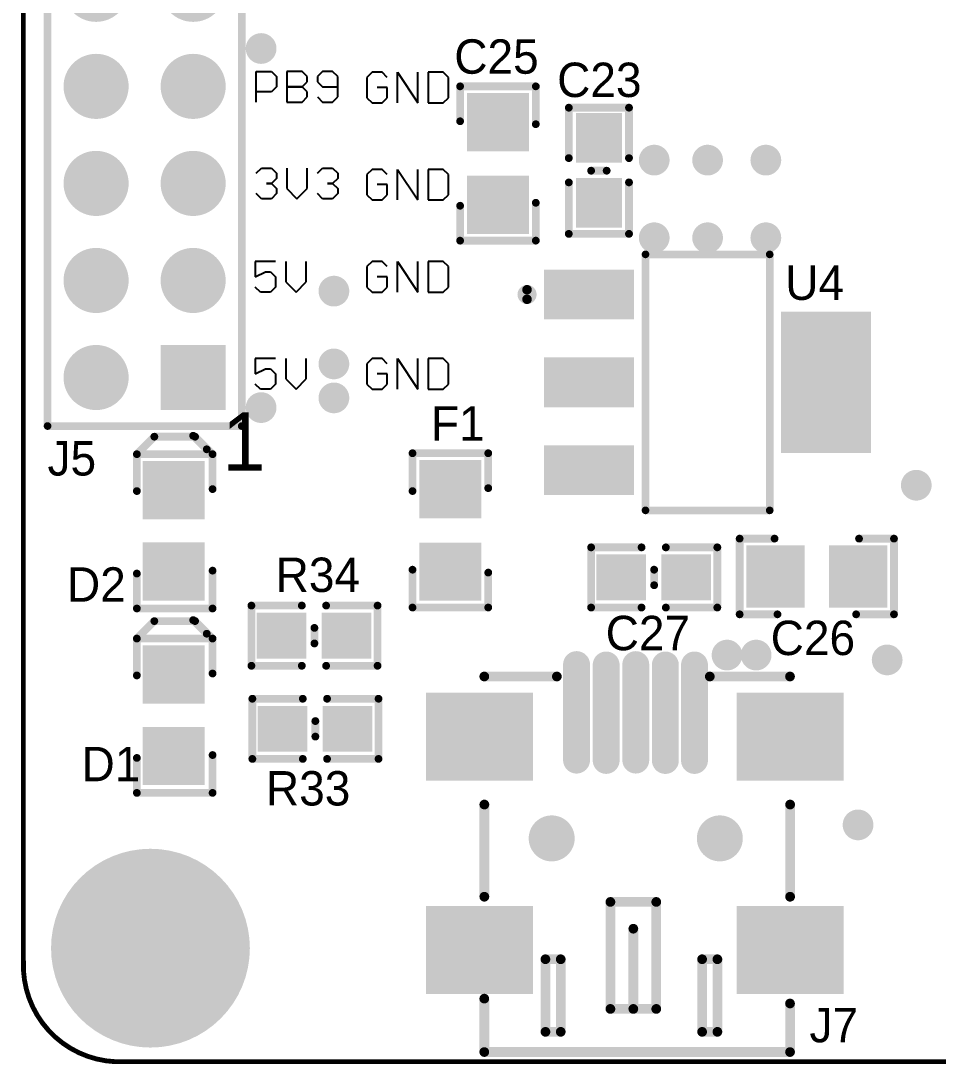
# Model space of a CAD drawing. Header units: millimetres. Extents: x 162.9 to 219.5, y 95.8 to 158.3.
# Drawn here: x 162.88 to 186.88, y 95.85 to 123.15 of the extents above; entities that cross this region are included whole.
import ezdxf

# ---------------------------------------------------------------- set-up
doc = ezdxf.new("R2010")
doc.units = ezdxf.units.MM
for name, color, linetype in [('KeepOutLayer', 6, 'Continuous'), ('MultiLayer', 9, 'Continuous'), ('TopOverlay', 2, 'Continuous'), ('TopSolder', 216, 'Continuous')]:
    doc.layers.add(name, color=color, linetype=linetype)

# ---------------------------------------------------------------- blocks, each defined once
blk = doc.blocks.new('0603J_13')
at = {"layer": 'TopOverlay', "const_width": 0.203}
for points in [[(0.558, 0.762), (-0.762, 0.762)], [(-0.762, -0.813), (-0.762, 0.762)], [(2.54, 0.762), (1.193, 0.762)], [(2.54, -0.813), (2.54, 0.762)], [(0.887, -0.229), (0.887, 0.178)], [(0.558, -0.813), (-0.762, -0.813)], [(2.54, -0.813), (1.193, -0.813)]]:
    blk.add_lwpolyline(points, dxfattribs=at)
at = {"layer": 'TopOverlay', "const_width": 0.102}
for points in [[(-0.813, 0.762, 1), (-0.711, 0.762, 1)], [(-0.813, 0.762, 1), (-0.711, 0.762, 1)], [(0.507, 0.762, 1), (0.609, 0.762, 1)], [(1.142, 0.762, 1), (1.244, 0.762, 1)], [(2.489, 0.762, 1), (2.591, 0.762, 1)], [(2.489, 0.762, 1), (2.591, 0.762, 1)], [(0.836, 0.178, 1), (0.938, 0.178, 1)], [(0.836, -0.229, 1), (0.938, -0.229, 1)], [(-0.813, -0.813, 1), (-0.711, -0.813, 1)], [(-0.813, -0.813, 1), (-0.711, -0.813, 1)], [(0.507, -0.813, 1), (0.609, -0.813, 1)], [(1.142, -0.813, 1), (1.244, -0.813, 1)], [(2.489, -0.813, 1), (2.591, -0.813, 1)], [(2.489, -0.813, 1), (2.591, -0.813, 1)]]:
    blk.add_lwpolyline(points, format="xyb", close=True, dxfattribs=at)
at = {"layer": 'TopSolder'}
for points in [[(-0.626, 0.576), (-0.626, -0.627), (0.677, 0.576), (0.677, -0.627)], [(1.074, 0.576), (1.074, -0.627), (2.377, 0.576), (2.377, -0.627)]]:
    blk.add_solid(points, dxfattribs=at)
blk = doc.blocks.new('RC0805_15')
at = {"layer": 'TopOverlay', "const_width": 0.2032}
for points in [[(-0.9398, 0.9906), (-0.9398, -0.9906)], [(-0.9398, 0.9906), (-0.0254, 0.9906)], [(2.1844, 0.9906), (3.0988, 0.9906)], [(3.0988, 0.9906), (3.0988, -0.9906)], [(-0.9398, -0.9906), (0.0508, -0.9906)], [(2.1082, -0.9906), (3.0988, -0.9906)]]:
    blk.add_lwpolyline(points, dxfattribs=at)
at = {"layer": 'TopOverlay', "const_width": 0.1016}
for points in [[(-0.9906, 0.9906, 1), (-0.889, 0.9906, 1)], [(-0.9906, 0.9906, 1), (-0.889, 0.9906, 1)], [(-0.0762, 0.9906, 1), (0.0254, 0.9906, 1)], [(2.1336, 0.9906, 1), (2.2352, 0.9906, 1)], [(3.048, 0.9906, 1), (3.1496, 0.9906, 1)], [(3.048, 0.9906, 1), (3.1496, 0.9906, 1)], [(-0.9906, -0.9906, 1), (-0.889, -0.9906, 1)], [(-0.9906, -0.9906, 1), (-0.889, -0.9906, 1)], [(0, -0.9906, 1), (0.1016, -0.9906, 1)], [(2.0574, -0.9906, 1), (2.159, -0.9906, 1)], [(3.048, -0.9906, 1), (3.1496, -0.9906, 1)], [(3.048, -0.9906, 1), (3.1496, -0.9906, 1)]]:
    blk.add_lwpolyline(points, format="xyb", close=True, dxfattribs=at)
at = {"layer": 'TopSolder'}
for points in [[(0.762, 0.8128), (-0.762, 0.8128), (0.762, -0.8128), (-0.762, -0.8128)], [(2.921, 0.8128), (1.397, 0.8128), (2.921, -0.8128), (1.397, -0.8128)]]:
    blk.add_solid(points, dxfattribs=at)
blk = doc.blocks.new('RC0805_16')
at = {"layer": 'TopOverlay', "const_width": 0.2032}
for points in [[(-0.9398, -0.9906), (-0.9398, 0.9906)], [(-0.9398, 0.9906), (-0.0254, 0.9906)], [(2.1844, 0.9906), (3.0988, 0.9906)], [(3.0988, -0.9906), (3.0988, 0.9906)], [(-0.9398, -0.9906), (0.0508, -0.9906)], [(2.1082, -0.9906), (3.0988, -0.9906)]]:
    blk.add_lwpolyline(points, dxfattribs=at)
at = {"layer": 'TopOverlay', "const_width": 0.1016}
for points in [[(-0.9906, 0.9906, 1), (-0.889, 0.9906, 1)], [(-0.9906, 0.9906, 1), (-0.889, 0.9906, 1)], [(-0.0762, 0.9906, 1), (0.0254, 0.9906, 1)], [(2.1336, 0.9906, 1), (2.2352, 0.9906, 1)], [(3.048, 0.9906, 1), (3.1496, 0.9906, 1)], [(3.048, 0.9906, 1), (3.1496, 0.9906, 1)], [(-0.9906, -0.9906, 1), (-0.889, -0.9906, 1)], [(-0.9906, -0.9906, 1), (-0.889, -0.9906, 1)], [(0, -0.9906, 1), (0.1016, -0.9906, 1)], [(2.0574, -0.9906, 1), (2.159, -0.9906, 1)], [(3.048, -0.9906, 1), (3.1496, -0.9906, 1)], [(3.048, -0.9906, 1), (3.1496, -0.9906, 1)]]:
    blk.add_lwpolyline(points, format="xyb", close=True, dxfattribs=at)
at = {"layer": 'TopSolder'}
for points in [[(0.762, 0.8128), (-0.762, 0.8128), (0.762, -0.8128), (-0.762, -0.8128)], [(2.921, 0.8128), (1.397, 0.8128), (2.921, -0.8128), (1.397, -0.8128)]]:
    blk.add_solid(points, dxfattribs=at)
blk = doc.blocks.new('0603J_17')
at = {"layer": 'TopOverlay', "const_width": 0.203}
for points in [[(-0.762, 0.762), (0.558, 0.762)], [(-0.762, -0.813), (-0.762, 0.762)], [(1.193, 0.762), (2.54, 0.762)], [(2.54, -0.813), (2.54, 0.762)], [(0.887, -0.229), (0.887, 0.178)], [(-0.762, -0.813), (0.558, -0.813)], [(1.193, -0.813), (2.54, -0.813)]]:
    blk.add_lwpolyline(points, dxfattribs=at)
at = {"layer": 'TopOverlay', "const_width": 0.102}
for points in [[(-0.813, 0.762, 1), (-0.711, 0.762, 1)], [(-0.813, 0.762, 1), (-0.711, 0.762, 1)], [(0.507, 0.762, 1), (0.609, 0.762, 1)], [(1.142, 0.762, 1), (1.244, 0.762, 1)], [(2.489, 0.762, 1), (2.591, 0.762, 1)], [(2.489, 0.762, 1), (2.591, 0.762, 1)], [(0.836, 0.178, 1), (0.938, 0.178, 1)], [(0.836, -0.229, 1), (0.938, -0.229, 1)], [(-0.813, -0.813, 1), (-0.711, -0.813, 1)], [(-0.813, -0.813, 1), (-0.711, -0.813, 1)], [(0.507, -0.813, 1), (0.609, -0.813, 1)], [(1.142, -0.813, 1), (1.244, -0.813, 1)], [(2.489, -0.813, 1), (2.591, -0.813, 1)], [(2.489, -0.813, 1), (2.591, -0.813, 1)]]:
    blk.add_lwpolyline(points, format="xyb", close=True, dxfattribs=at)
at = {"layer": 'TopSolder'}
for points in [[(-0.626, 0.576), (-0.626, -0.627), (0.677, 0.576), (0.677, -0.627)], [(1.074, 0.576), (1.074, -0.627), (2.377, 0.576), (2.377, -0.627)]]:
    blk.add_solid(points, dxfattribs=at)
blk = doc.blocks.new('LED0805_23')
at = {"layer": 'TopOverlay', "const_width": 0.2032}
for points in [[(-3.0988, 1.0922), (-2.1844, 1.0922)], [(-3.0988, 1.0922), (-3.0988, -0.889)], [(-0.0254, 1.0922), (0.9398, 1.0922)], [(0.9398, 1.0922), (0.9398, -0.889)], [(0.9398, 1.0922), (1.397, 0.635)], [(1.397, 0.635), (1.397, -0.4318)], [(1.397, -0.4318), (0.9398, -0.889)], [(1.4224, -0.381), (1.0668, -0.7366)], [(-3.0988, -0.889), (-2.1082, -0.889)], [(0.0254, -0.889), (0.9398, -0.889)]]:
    blk.add_lwpolyline(points, dxfattribs=at)
at = {"layer": 'TopOverlay', "const_width": 0.1016}
for points in [[(-3.1496, 1.0922, 1), (-3.048, 1.0922, 1)], [(-3.1496, 1.0922, 1), (-3.048, 1.0922, 1)], [(-2.2352, 1.0922, 1), (-2.1336, 1.0922, 1)], [(-0.0762, 1.0922, 1), (0.0254, 1.0922, 1)], [(0.889, 1.0922, 1), (0.9906, 1.0922, 1)], [(0.889, 1.0922, 1), (0.9906, 1.0922, 1)], [(0.889, 1.0922, 1), (0.9906, 1.0922, 1)], [(1.3462, 0.635, 1), (1.4478, 0.635, 1)], [(1.3462, 0.635, 1), (1.4478, 0.635, 1)], [(1.3462, -0.4318, 1), (1.4478, -0.4318, 1)], [(1.3462, -0.4318, 1), (1.4478, -0.4318, 1)], [(1.3716, -0.381, 1), (1.4732, -0.381, 1)], [(-3.1496, -0.889, 1), (-3.048, -0.889, 1)], [(-3.1496, -0.889, 1), (-3.048, -0.889, 1)], [(-2.159, -0.889, 1), (-2.0574, -0.889, 1)], [(-0.0254, -0.889, 1), (0.0762, -0.889, 1)], [(0.889, -0.889, 1), (0.9906, -0.889, 1)], [(0.889, -0.889, 1), (0.9906, -0.889, 1)], [(0.889, -0.889, 1), (0.9906, -0.889, 1)], [(1.016, -0.7366, 1), (1.1176, -0.7366, 1)]]:
    blk.add_lwpolyline(points, format="xyb", close=True, dxfattribs=at)
at = {"layer": 'TopSolder'}
for points in [[(-1.3716, 0.9398), (-2.8956, 0.9398), (-1.3716, -0.6858), (-2.8956, -0.6858)], [(0.762, 0.9398), (-0.762, 0.9398), (0.762, -0.6858), (-0.762, -0.6858)]]:
    blk.add_solid(points, dxfattribs=at)
blk = doc.blocks.new('LED0805_24')
at = {"layer": 'TopOverlay', "const_width": 0.2032}
for points in [[(-3.0988, 1.0922), (-2.1844, 1.0922)], [(-3.0988, 1.0922), (-3.0988, -0.889)], [(-0.0254, 1.0922), (0.9398, 1.0922)], [(0.9398, 1.0922), (0.9398, -0.889)], [(0.9398, 1.0922), (1.397, 0.635)], [(1.397, 0.635), (1.397, -0.4318)], [(1.397, -0.4318), (0.9398, -0.889)], [(1.4224, -0.381), (1.0668, -0.7366)], [(-3.0988, -0.889), (-2.1082, -0.889)], [(0.0254, -0.889), (0.9398, -0.889)]]:
    blk.add_lwpolyline(points, dxfattribs=at)
at = {"layer": 'TopOverlay', "const_width": 0.1016}
for points in [[(-3.1496, 1.0922, 1), (-3.048, 1.0922, 1)], [(-3.1496, 1.0922, 1), (-3.048, 1.0922, 1)], [(-2.2352, 1.0922, 1), (-2.1336, 1.0922, 1)], [(-0.0762, 1.0922, 1), (0.0254, 1.0922, 1)], [(0.889, 1.0922, 1), (0.9906, 1.0922, 1)], [(0.889, 1.0922, 1), (0.9906, 1.0922, 1)], [(0.889, 1.0922, 1), (0.9906, 1.0922, 1)], [(1.3462, 0.635, 1), (1.4478, 0.635, 1)], [(1.3462, 0.635, 1), (1.4478, 0.635, 1)], [(1.3462, -0.4318, 1), (1.4478, -0.4318, 1)], [(1.3462, -0.4318, 1), (1.4478, -0.4318, 1)], [(1.3716, -0.381, 1), (1.4732, -0.381, 1)], [(-3.1496, -0.889, 1), (-3.048, -0.889, 1)], [(-3.1496, -0.889, 1), (-3.048, -0.889, 1)], [(-2.159, -0.889, 1), (-2.0574, -0.889, 1)], [(-0.0254, -0.889, 1), (0.0762, -0.889, 1)], [(0.889, -0.889, 1), (0.9906, -0.889, 1)], [(0.889, -0.889, 1), (0.9906, -0.889, 1)], [(0.889, -0.889, 1), (0.9906, -0.889, 1)], [(1.016, -0.7366, 1), (1.1176, -0.7366, 1)]]:
    blk.add_lwpolyline(points, format="xyb", close=True, dxfattribs=at)
at = {"layer": 'TopSolder'}
for points in [[(-1.3716, 0.9398), (-2.8956, 0.9398), (-1.3716, -0.6858), (-2.8956, -0.6858)], [(0.762, 0.9398), (-0.762, 0.9398), (0.762, -0.6858), (-0.762, -0.6858)]]:
    blk.add_solid(points, dxfattribs=at)
blk = doc.blocks.new('RC0805_25')
at = {"layer": 'TopOverlay', "const_width": 0.2032}
for points in [[(-0.9398, -0.9906), (-0.9398, 0.9906)], [(-0.0254, 0.9906), (-0.9398, 0.9906)], [(3.0988, 0.9906), (2.1844, 0.9906)], [(3.0988, -0.9906), (3.0988, 0.9906)], [(0.0508, -0.9906), (-0.9398, -0.9906)], [(3.0988, -0.9906), (2.1082, -0.9906)]]:
    blk.add_lwpolyline(points, dxfattribs=at)
at = {"layer": 'TopOverlay', "const_width": 0.1016}
for points in [[(-0.9906, 0.9906, 1), (-0.889, 0.9906, 1)], [(-0.9906, 0.9906, 1), (-0.889, 0.9906, 1)], [(-0.0762, 0.9906, 1), (0.0254, 0.9906, 1)], [(2.1336, 0.9906, 1), (2.2352, 0.9906, 1)], [(3.048, 0.9906, 1), (3.1496, 0.9906, 1)], [(3.048, 0.9906, 1), (3.1496, 0.9906, 1)], [(-0.9906, -0.9906, 1), (-0.889, -0.9906, 1)], [(-0.9906, -0.9906, 1), (-0.889, -0.9906, 1)], [(0, -0.9906, 1), (0.1016, -0.9906, 1)], [(2.0574, -0.9906, 1), (2.159, -0.9906, 1)], [(3.048, -0.9906, 1), (3.1496, -0.9906, 1)], [(3.048, -0.9906, 1), (3.1496, -0.9906, 1)]]:
    blk.add_lwpolyline(points, format="xyb", close=True, dxfattribs=at)
at = {"layer": 'TopSolder'}
for points in [[(0.762, 0.8128), (-0.762, 0.8128), (0.762, -0.8128), (-0.762, -0.8128)], [(2.921, 0.8128), (1.397, 0.8128), (2.921, -0.8128), (1.397, -0.8128)]]:
    blk.add_solid(points, dxfattribs=at)
blk = doc.blocks.new('IDE15X2_2_54_27')
at = {"layer": 'MultiLayer', "const_width": 0.75}
for points in [[(-0.375, 2.54, 1), (0.375, 2.54, 1)], [(2.165, 2.54, 1), (2.915, 2.54, 1)], [(4.705, 2.54, 1), (5.455, 2.54, 1)], [(7.245, 2.54, 1), (7.995, 2.54, 1)], [(2.165, 0, 1), (2.915, 0, 1)], [(4.705, 0, 1), (5.455, 0, 1)], [(7.245, 0, 1), (7.995, 0, 1)]]:
    blk.add_lwpolyline(points, format="xyb", close=True, dxfattribs=at)
at = {"layer": 'MultiLayer'}
blk.add_solid([(-0.75, -0.75), (0.75, -0.75), (-0.75, 0.75), (0.75, 0.75)], dxfattribs=at)
at = {"layer": 'TopOverlay', "const_width": 0.2}
for points in [[(-1.27, 3.81), (-1.27, -1.27)], [(-1.27, 3.81), (36.83, 3.81)], [(-1.27, -1.27), (36.83, -1.27)]]:
    blk.add_lwpolyline(points, dxfattribs=at)
at = {"layer": 'TopOverlay', "const_width": 0.1}
for points in [[(-1.32, 3.81, 1), (-1.22, 3.81, 1)], [(-1.32, 3.81, 1), (-1.22, 3.81, 1)], [(-1.32, -1.27, 1), (-1.22, -1.27, 1)], [(-1.32, -1.27, 1), (-1.22, -1.27, 1)]]:
    blk.add_lwpolyline(points, format="xyb", close=True, dxfattribs=at)
at = {"layer": 'TopSolder', "const_width": 0.852}
for points in [[(-0.426, 2.54, 1), (0.426, 2.54, 1)], [(2.114, 2.54, 1), (2.966, 2.54, 1)], [(4.654, 2.54, 1), (5.506, 2.54, 1)], [(7.194, 2.54, 1), (8.046, 2.54, 1)], [(9.734, 2.54, 1), (10.586, 2.54, 1)], [(2.114, 0, 1), (2.966, 0, 1)], [(4.654, 0, 1), (5.506, 0, 1)], [(7.194, 0, 1), (8.046, 0, 1)], [(9.734, 0, 1), (10.586, 0, 1)]]:
    blk.add_lwpolyline(points, format="xyb", close=True, dxfattribs=at)
at = {"layer": 'TopSolder'}
blk.add_solid([(-0.852, -0.852), (0.852, -0.852), (-0.852, 0.852), (0.852, 0.852)], dxfattribs=at)
blk = doc.blocks.new('_____USB_29')
at = {"layer": 'MultiLayer', "const_width": 0.5}
for points in [[(-3.999, 3.299, 1), (-3.499, 3.299, 1)], [(0.401, 3.299, 1), (0.901, 3.299, 1)]]:
    blk.add_lwpolyline(points, format="xyb", close=True, dxfattribs=at)
at = {"layer": 'TopOverlay', "const_width": 0.254}
for points in [[(2.414, 8.89), (-5.586, 8.89)], [(-5.586, 8.89), (-5.586, 7.62)], [(2.414, 8.89), (2.414, 7.493)], [(-3.286, 8.362), (-3.686, 8.362)], [(-3.686, 8.362), (-3.686, 6.462)], [(-3.286, 6.462), (-3.286, 8.362)], [(0.814, 8.362), (0.414, 8.362)], [(0.414, 8.362), (0.414, 6.462)], [(0.814, 8.362), (0.814, 6.462)], [(-2.086, 7.762), (-2.086, 4.962)], [(-0.886, 7.762), (-2.086, 7.762)], [(-1.486, 7.762), (-1.486, 5.662)], [(-0.886, 7.762), (-0.886, 4.962)], [(-3.286, 6.462), (-3.686, 6.462)], [(0.814, 6.462), (0.414, 6.462)], [(-5.588, 4.826), (-5.588, 2.413)], [(-0.886, 4.962), (-2.086, 4.962)], [(2.413, 4.826), (2.413, 2.413)], [(-3.486, -0.938), (-5.586, -0.938)], [(2.414, -0.938), (0.514, -0.938)]]:
    blk.add_lwpolyline(points, dxfattribs=at)
at = {"layer": 'TopOverlay', "const_width": 0.127}
for points in [[(-5.649, 8.89, 1), (-5.522, 8.89, 1)], [(-5.649, 8.89, 1), (-5.522, 8.89, 1)], [(2.351, 8.89, 1), (2.478, 8.89, 1)], [(2.351, 8.89, 1), (2.478, 8.89, 1)], [(-3.749, 8.362, 1), (-3.622, 8.362, 1)], [(-3.749, 8.362, 1), (-3.622, 8.362, 1)], [(-3.349, 8.362, 1), (-3.222, 8.362, 1)], [(-3.349, 8.362, 1), (-3.222, 8.362, 1)], [(0.351, 8.362, 1), (0.478, 8.362, 1)], [(0.351, 8.362, 1), (0.478, 8.362, 1)], [(0.751, 8.362, 1), (0.878, 8.362, 1)], [(0.751, 8.362, 1), (0.878, 8.362, 1)], [(-5.649, 7.62, 1), (-5.522, 7.62, 1)], [(-2.149, 7.762, 1), (-2.022, 7.762, 1)], [(-2.149, 7.762, 1), (-2.022, 7.762, 1)], [(-1.549, 7.762, 1), (-1.422, 7.762, 1)], [(-0.949, 7.762, 1), (-0.822, 7.762, 1)], [(-0.949, 7.762, 1), (-0.822, 7.762, 1)], [(2.351, 7.493, 1), (2.478, 7.493, 1)], [(-3.749, 6.462, 1), (-3.622, 6.462, 1)], [(-3.749, 6.462, 1), (-3.622, 6.462, 1)], [(-3.349, 6.462, 1), (-3.222, 6.462, 1)], [(-3.349, 6.462, 1), (-3.222, 6.462, 1)], [(0.351, 6.462, 1), (0.478, 6.462, 1)], [(0.351, 6.462, 1), (0.478, 6.462, 1)], [(0.751, 6.462, 1), (0.878, 6.462, 1)], [(0.751, 6.462, 1), (0.878, 6.462, 1)], [(-1.549, 5.662, 1), (-1.422, 5.662, 1)], [(-5.652, 4.826, 1), (-5.524, 4.826, 1)], [(-2.149, 4.962, 1), (-2.022, 4.962, 1)], [(-2.149, 4.962, 1), (-2.022, 4.962, 1)], [(-0.949, 4.962, 1), (-0.822, 4.962, 1)], [(-0.949, 4.962, 1), (-0.822, 4.962, 1)], [(2.349, 4.826, 1), (2.477, 4.826, 1)], [(-5.652, 2.413, 1), (-5.524, 2.413, 1)], [(2.349, 2.413, 1), (2.477, 2.413, 1)], [(-5.649, -0.938, 1), (-5.522, -0.938, 1)], [(-3.549, -0.938, 1), (-3.422, -0.938, 1)], [(0.451, -0.938, 1), (0.578, -0.938, 1)], [(2.351, -0.938, 1), (2.478, -0.938, 1)]]:
    blk.add_lwpolyline(points, format="xyb", close=True, dxfattribs=at)
at = {"layer": 'TopSolder'}
for points, const_width in [([(-4.05, 3.299, 1), (-3.449, 3.299, 1)], 0.602), ([(0.35, 3.299, 1), (0.951, 3.299, 1)], 0.602), ([(-3.262, 1.259, 1), (-2.91, 1.259, 1)], 0.352), ([(-2.5, 1.259, 1), (-2.148, 1.259, 1)], 0.352), ([(-1.725, 1.25, 1), (-1.374, 1.25, 1)], 0.352), ([(-0.95, 1.259, 1), (-0.599, 1.259, 1)], 0.352), ([(-0.176, 1.25, 1), (0.176, 1.25, 1)], 0.352), ([(-3.262, -1.24, 1), (-2.91, -1.24, 1)], 0.352), ([(-2.5, -1.24, 1), (-2.148, -1.24, 1)], 0.352), ([(-1.725, -1.25, 1), (-1.374, -1.25, 1)], 0.352), ([(-0.95, -1.24, 1), (-0.599, -1.24, 1)], 0.352), ([(-0.176, -1.25, 1), (0.176, -1.25, 1)], 0.352)]:
    blk.add_lwpolyline(points, format="xyb", close=True, dxfattribs=dict(at, const_width=const_width))
at = {"layer": 'TopSolder', "const_width": 0.703}
for points in [[(-3.086, -1.24), (-3.086, 1.259)], [(-2.324, -1.24), (-2.324, 1.259)], [(-1.549, -1.25), (-1.549, 1.25)], [(-0.775, -1.24), (-0.775, 1.259)], [(0, -1.25), (0, 1.25)]]:
    blk.add_lwpolyline(points, dxfattribs=at)
at = {"layer": 'TopSolder'}
for points in [[(-4.186, 7.375), (-6.99, 7.375), (-4.186, 5.071), (-6.99, 5.071)], [(3.942, 7.375), (1.138, 7.375), (3.942, 5.071), (1.138, 5.071)], [(-4.186, 1.787), (-6.99, 1.787), (-4.186, -0.517), (-6.99, -0.517)], [(3.942, 1.787), (1.138, 1.787), (3.942, -0.517), (1.138, -0.517)]]:
    blk.add_solid(points, dxfattribs=at)
blk = doc.blocks.new('0603J_37')
at = {"layer": 'TopOverlay', "const_width": 0.203}
for points in [[(-0.762, 0.762), (0.558, 0.762)], [(-0.762, -0.813), (-0.762, 0.762)], [(1.193, 0.762), (2.54, 0.762)], [(2.54, -0.813), (2.54, 0.762)], [(0.887, -0.229), (0.887, 0.178)], [(-0.762, -0.813), (0.558, -0.813)], [(1.193, -0.813), (2.54, -0.813)]]:
    blk.add_lwpolyline(points, dxfattribs=at)
at = {"layer": 'TopOverlay', "const_width": 0.102}
for points in [[(-0.813, 0.762, 1), (-0.711, 0.762, 1)], [(-0.813, 0.762, 1), (-0.711, 0.762, 1)], [(0.507, 0.762, 1), (0.609, 0.762, 1)], [(1.142, 0.762, 1), (1.244, 0.762, 1)], [(2.489, 0.762, 1), (2.591, 0.762, 1)], [(2.489, 0.762, 1), (2.591, 0.762, 1)], [(0.836, 0.178, 1), (0.938, 0.178, 1)], [(0.836, -0.229, 1), (0.938, -0.229, 1)], [(-0.813, -0.813, 1), (-0.711, -0.813, 1)], [(-0.813, -0.813, 1), (-0.711, -0.813, 1)], [(0.507, -0.813, 1), (0.609, -0.813, 1)], [(1.142, -0.813, 1), (1.244, -0.813, 1)], [(2.489, -0.813, 1), (2.591, -0.813, 1)], [(2.489, -0.813, 1), (2.591, -0.813, 1)]]:
    blk.add_lwpolyline(points, format="xyb", close=True, dxfattribs=at)
at = {"layer": 'TopSolder'}
for points in [[(-0.626, 0.576), (-0.626, -0.627), (0.677, 0.576), (0.677, -0.627)], [(1.074, 0.576), (1.074, -0.627), (2.377, 0.576), (2.377, -0.627)]]:
    blk.add_solid(points, dxfattribs=at)
blk = doc.blocks.new('0603J_38')
at = {"layer": 'TopOverlay', "const_width": 0.203}
for points in [[(-0.762, 0.762), (0.558, 0.762)], [(-0.762, -0.813), (-0.762, 0.762)], [(1.193, 0.762), (2.54, 0.762)], [(2.54, -0.813), (2.54, 0.762)], [(0.887, -0.229), (0.887, 0.178)], [(-0.762, -0.813), (0.558, -0.813)], [(1.193, -0.813), (2.54, -0.813)]]:
    blk.add_lwpolyline(points, dxfattribs=at)
at = {"layer": 'TopOverlay', "const_width": 0.102}
for points in [[(-0.813, 0.762, 1), (-0.711, 0.762, 1)], [(-0.813, 0.762, 1), (-0.711, 0.762, 1)], [(0.507, 0.762, 1), (0.609, 0.762, 1)], [(1.142, 0.762, 1), (1.244, 0.762, 1)], [(2.489, 0.762, 1), (2.591, 0.762, 1)], [(2.489, 0.762, 1), (2.591, 0.762, 1)], [(0.836, 0.178, 1), (0.938, 0.178, 1)], [(0.836, -0.229, 1), (0.938, -0.229, 1)], [(-0.813, -0.813, 1), (-0.711, -0.813, 1)], [(-0.813, -0.813, 1), (-0.711, -0.813, 1)], [(0.507, -0.813, 1), (0.609, -0.813, 1)], [(1.142, -0.813, 1), (1.244, -0.813, 1)], [(2.489, -0.813, 1), (2.591, -0.813, 1)], [(2.489, -0.813, 1), (2.591, -0.813, 1)]]:
    blk.add_lwpolyline(points, format="xyb", close=True, dxfattribs=at)
at = {"layer": 'TopSolder'}
for points in [[(-0.626, 0.576), (-0.626, -0.627), (0.677, 0.576), (0.677, -0.627)], [(1.074, 0.576), (1.074, -0.627), (2.377, 0.576), (2.377, -0.627)]]:
    blk.add_solid(points, dxfattribs=at)
blk = doc.blocks.new('SOT223_40')
at = {"layer": 'TopOverlay', "const_width": 0.2}
for points in [[(3.35, 1.625), (-3.35, 1.625)], [(-3.35, -1.625), (-3.35, 1.625)], [(3.35, -1.625), (3.35, 1.625)], [(3.35, -1.625), (-3.35, -1.625)]]:
    blk.add_lwpolyline(points, dxfattribs=at)
at = {"layer": 'TopOverlay'}
for points, const_width in [([(-3.4, 1.625, 1), (-3.3, 1.625, 1)], 0.1), ([(-3.4, 1.625, 1), (-3.3, 1.625, 1)], 0.1), ([(3.3, 1.625, 1), (3.4, 1.625, 1)], 0.1), ([(3.3, 1.625, 1), (3.4, 1.625, 1)], 0.1), ([(-3.4, -1.625, 1), (-3.3, -1.625, 1)], 0.1), ([(-3.4, -1.625, 1), (-3.3, -1.625, 1)], 0.1), ([(3.3, -1.625, 1), (3.4, -1.625, 1)], 0.1), ([(3.3, -1.625, 1), (3.4, -1.625, 1)], 0.1), ([(-2.175, -4.725, 1), (-2.425, -4.725, 1)], 0.25), ([(-2.487, -4.725, 1), (-2.362, -4.725, 1)], 0.125), ([(-2.237, -4.725, 1), (-2.112, -4.725, 1)], 0.125)]:
    blk.add_lwpolyline(points, format="xyb", close=True, dxfattribs=dict(at, const_width=const_width))
at = {"layer": 'TopSolder'}
for points in [[(-1.852, 1.923), (1.852, 1.923), (-1.852, 4.277), (1.852, 4.277)], [(-2.952, -4.277), (-1.648, -4.277), (-2.952, -1.923), (-1.648, -1.923)], [(-0.652, -4.277), (0.652, -4.277), (-0.652, -1.923), (0.652, -1.923)], [(1.648, -4.277), (2.952, -4.277), (1.648, -1.923), (2.952, -1.923)]]:
    blk.add_solid(points, dxfattribs=at)

msp = doc.modelspace()

# ---------------------------------------------------------------- linework, layer by layer
at = {"layer": 'KeepOutLayer', "const_width": 0.127}
for points in [[(162.941, 98.545), (162.941, 155.8)], [(165.354, 95.91), (216.814, 95.91)]]:
    msp.add_lwpolyline(points, dxfattribs=at)
at = {"layer": 'KeepOutLayer', "const_width": 0.0635}
for points in [[(162.909, 98.545, 1), (162.973, 98.545, 1)], [(162.913, 98.545, 1), (162.977, 98.545, 1)], [(165.322, 95.91, 1), (165.386, 95.91, 1)], [(165.322, 95.91, 1), (165.386, 95.91, 1)]]:
    msp.add_lwpolyline(points, format="xyb", close=True, dxfattribs=at)
at = {"layer": 'KeepOutLayer', "const_width": 0.127}
msp.add_lwpolyline([(165.354, 95.91, -0.414205), (162.945, 98.545)], format="xyb", dxfattribs=at)
at = {"layer": 'MultiLayer'}
for points, const_width in [([(169.014, 122.428, 1), (169.314, 122.428, 1)], 0.3), ([(179.301, 119.507, 1), (179.601, 119.507, 1)], 0.3), ([(180.698, 119.507, 1), (180.998, 119.507, 1)], 0.3), ([(182.222, 119.507, 1), (182.522, 119.507, 1)], 0.3), ([(179.301, 117.475, 1), (179.601, 117.475, 1)], 0.3), ([(180.698, 117.475, 1), (180.998, 117.475, 1)], 0.3), ([(182.222, 117.475, 1), (182.522, 117.475, 1)], 0.3), ([(170.919, 116.078, 1), (171.219, 116.078, 1)], 0.3), ([(170.919, 114.173, 1), (171.219, 114.173, 1)], 0.3), ([(169.014, 113.03, 1), (169.314, 113.03, 1)], 0.3), ([(170.919, 113.284, 1), (171.219, 113.284, 1)], 0.3), ([(186.159, 110.998, 1), (186.459, 110.998, 1)], 0.3), ([(181.206, 106.553, 1), (181.506, 106.553, 1)], 0.3), ([(181.968, 106.553, 1), (182.268, 106.553, 1)], 0.3), ([(185.397, 106.426, 1), (185.697, 106.426, 1)], 0.3), ([(184.635, 102.108, 1), (184.935, 102.108, 1)], 0.3), ([(165.018, 98.882, 1), (167.518, 98.882, 1)], 2.5)]:
    msp.add_lwpolyline(points, format="xyb", close=True, dxfattribs=dict(at, const_width=const_width))
at = {"layer": 'TopOverlay'}
for p, q in [((169.037, 121.027), (169.037, 121.827)), ((169.037, 121.827), (169.437, 121.827)), ((169.437, 121.827), (169.57, 121.694)), ((169.837, 121.827), (169.837, 121.027)), ((170.237, 121.827), (169.837, 121.827)), ((170.37, 121.694), (170.237, 121.827)), ((170.77, 121.827), (170.636, 121.694)), ((171.036, 121.827), (170.77, 121.827)), ((171.17, 121.694), (171.036, 121.827)), ((172.066, 121.805), (171.933, 121.672)), ((172.332, 121.805), (172.066, 121.805)), ((172.466, 121.672), (172.332, 121.805)), ((172.732, 121.006), (172.732, 121.805)), ((172.732, 121.805), (173.266, 121.006)), ((173.266, 121.006), (173.266, 121.805)), ((173.532, 121.805), (173.532, 121.006)), ((173.932, 121.805), (173.532, 121.805)), ((174.065, 121.672), (173.932, 121.805)), ((169.57, 121.694), (169.57, 121.427)), ((170.237, 121.427), (170.37, 121.56)), ((170.37, 121.56), (170.37, 121.694)), ((170.636, 121.694), (170.636, 121.56)), ((170.636, 121.56), (170.77, 121.427)), ((171.17, 121.16), (171.17, 121.694)), ((171.933, 121.672), (171.933, 121.139)), ((174.065, 121.139), (174.065, 121.672)), ((169.437, 121.294), (169.037, 121.294)), ((169.57, 121.427), (169.437, 121.294)), ((170.237, 121.427), (169.837, 121.427)), ((169.837, 121.427), (170.237, 121.427)), ((170.37, 121.294), (170.237, 121.427)), ((170.37, 121.16), (170.37, 121.294)), ((170.77, 121.427), (171.17, 121.427)), ((172.466, 121.405), (172.199, 121.405)), ((172.466, 121.139), (172.466, 121.405)), ((169.837, 121.027), (170.237, 121.027)), ((170.237, 121.027), (170.37, 121.16)), ((170.636, 121.16), (170.77, 121.027)), ((170.77, 121.027), (171.036, 121.027)), ((171.036, 121.027), (171.17, 121.16)), ((171.933, 121.139), (172.066, 121.006)), ((172.066, 121.006), (172.332, 121.006)), ((172.332, 121.006), (172.466, 121.139)), ((173.532, 121.006), (173.932, 121.006)), ((173.932, 121.006), (174.065, 121.139)), ((169.037, 119.163), (169.17, 119.297)), ((169.17, 119.297), (169.437, 119.297)), ((169.437, 119.297), (169.57, 119.163)), ((169.57, 119.163), (169.57, 119.03)), ((169.837, 119.297), (169.837, 118.763)), ((170.37, 118.763), (170.37, 119.297)), ((170.636, 119.163), (170.77, 119.297)), ((170.77, 119.297), (171.036, 119.297)), ((171.036, 119.297), (171.17, 119.163)), ((171.17, 119.163), (171.17, 119.03)), ((172.066, 119.265), (171.933, 119.132)), ((171.933, 119.132), (171.933, 118.599)), ((172.332, 119.265), (172.066, 119.265)), ((172.466, 119.132), (172.332, 119.265)), ((172.732, 118.466), (172.732, 119.265)), ((172.732, 119.265), (173.266, 118.466)), ((173.266, 118.466), (173.266, 119.265)), ((173.532, 119.265), (173.532, 118.466)), ((173.932, 119.265), (173.532, 119.265)), ((174.065, 119.132), (173.932, 119.265)), ((174.065, 118.599), (174.065, 119.132)), ((169.437, 118.897), (169.304, 118.897)), ((169.304, 118.897), (169.437, 118.897)), ((169.57, 119.03), (169.437, 118.897)), ((169.437, 118.897), (169.57, 118.763)), ((171.036, 118.897), (170.903, 118.897)), ((170.903, 118.897), (171.036, 118.897)), ((171.17, 119.03), (171.036, 118.897)), ((171.036, 118.897), (171.17, 118.763)), ((172.466, 118.865), (172.199, 118.865)), ((172.466, 118.599), (172.466, 118.865)), ((169.17, 118.497), (169.037, 118.63)), ((169.57, 118.63), (169.437, 118.497)), ((169.57, 118.763), (169.57, 118.63)), ((169.837, 118.763), (170.103, 118.497)), ((170.103, 118.497), (170.37, 118.763)), ((170.77, 118.497), (170.636, 118.63)), ((171.17, 118.63), (171.036, 118.497)), ((171.17, 118.763), (171.17, 118.63)), ((171.933, 118.599), (172.066, 118.466)), ((172.332, 118.466), (172.466, 118.599)), ((173.932, 118.466), (174.065, 118.599)), ((169.437, 118.497), (169.17, 118.497)), ((171.036, 118.497), (170.77, 118.497)), ((172.066, 118.466), (172.332, 118.466)), ((173.532, 118.466), (173.932, 118.466)), ((169.545, 116.852), (169.012, 116.852)), ((169.012, 116.852), (169.012, 116.452)), ((169.811, 116.852), (169.811, 116.319)), ((170.345, 116.319), (170.345, 116.852)), ((172.066, 116.852), (171.933, 116.719)), ((171.933, 116.719), (171.933, 116.186)), ((172.332, 116.852), (172.066, 116.852)), ((172.466, 116.719), (172.332, 116.852)), ((172.732, 116.053), (172.732, 116.852)), ((172.732, 116.852), (173.266, 116.053)), ((173.266, 116.053), (173.266, 116.852)), ((173.532, 116.852), (173.532, 116.053)), ((173.932, 116.852), (173.532, 116.852)), ((174.065, 116.719), (173.932, 116.852)), ((174.065, 116.186), (174.065, 116.719)), ((169.012, 116.452), (169.278, 116.586)), ((169.278, 116.586), (169.411, 116.586)), ((169.411, 116.586), (169.545, 116.452)), ((169.545, 116.452), (169.545, 116.186)), ((169.811, 116.319), (170.078, 116.053)), ((170.078, 116.053), (170.345, 116.319)), ((172.466, 116.452), (172.199, 116.452)), ((172.466, 116.186), (172.466, 116.452)), ((169.145, 116.053), (169.012, 116.186)), ((169.411, 116.053), (169.145, 116.053)), ((169.545, 116.186), (169.411, 116.053)), ((171.933, 116.186), (172.066, 116.053)), ((172.066, 116.053), (172.332, 116.053)), ((172.332, 116.053), (172.466, 116.186)), ((173.532, 116.053), (173.932, 116.053)), ((173.932, 116.053), (174.065, 116.186)), ((169.545, 114.312), (169.012, 114.312)), ((169.012, 114.312), (169.012, 113.912)), ((169.811, 114.312), (169.811, 113.779)), ((170.345, 113.779), (170.345, 114.312)), ((172.066, 114.312), (171.933, 114.179)), ((171.933, 114.179), (171.933, 113.646)), ((172.332, 114.312), (172.066, 114.312)), ((172.466, 114.179), (172.332, 114.312)), ((172.732, 113.513), (172.732, 114.312)), ((172.732, 114.312), (173.266, 113.513)), ((173.266, 113.513), (173.266, 114.312)), ((173.532, 114.312), (173.532, 113.513)), ((173.932, 114.312), (173.532, 114.312)), ((174.065, 114.179), (173.932, 114.312)), ((174.065, 113.646), (174.065, 114.179)), ((169.012, 113.912), (169.278, 114.046)), ((169.278, 114.046), (169.411, 114.046)), ((169.411, 114.046), (169.545, 113.912)), ((169.545, 113.912), (169.545, 113.646)), ((172.466, 113.912), (172.199, 113.912)), ((172.466, 113.646), (172.466, 113.912)), ((169.145, 113.513), (169.012, 113.646)), ((169.545, 113.646), (169.411, 113.513)), ((169.811, 113.779), (170.078, 113.513)), ((170.078, 113.513), (170.345, 113.779)), ((171.933, 113.646), (172.066, 113.513)), ((172.332, 113.513), (172.466, 113.646)), ((173.932, 113.513), (174.065, 113.646)), ((169.411, 113.513), (169.145, 113.513)), ((172.066, 113.513), (172.332, 113.513)), ((173.532, 113.513), (173.932, 113.513))]:
    msp.add_line(p, q, dxfattribs=at)
at = {"layer": 'TopSolder'}
for points, const_width in [([(168.963, 122.428, 1), (169.365, 122.428, 1)], 0.402), ([(179.25, 119.507, 1), (179.652, 119.507, 1)], 0.402), ([(180.647, 119.507, 1), (181.049, 119.507, 1)], 0.402), ([(182.171, 119.507, 1), (182.573, 119.507, 1)], 0.402), ([(179.25, 117.475, 1), (179.652, 117.475, 1)], 0.402), ([(180.647, 117.475, 1), (181.049, 117.475, 1)], 0.402), ([(182.171, 117.475, 1), (182.573, 117.475, 1)], 0.402), ([(170.868, 116.078, 1), (171.27, 116.078, 1)], 0.402), ([(170.868, 114.173, 1), (171.27, 114.173, 1)], 0.402), ([(170.868, 113.284, 1), (171.27, 113.284, 1)], 0.402), ([(168.963, 113.03, 1), (169.365, 113.03, 1)], 0.402), ([(186.108, 110.998, 1), (186.51, 110.998, 1)], 0.402), ([(181.155, 106.553, 1), (181.557, 106.553, 1)], 0.402), ([(181.917, 106.553, 1), (182.319, 106.553, 1)], 0.402), ([(185.346, 106.426, 1), (185.748, 106.426, 1)], 0.402), ([(184.584, 102.108, 1), (184.986, 102.108, 1)], 0.402), ([(164.968, 98.882, 1), (167.569, 98.882, 1)], 2.602)]:
    msp.add_lwpolyline(points, format="xyb", close=True, dxfattribs=dict(at, const_width=const_width))

# ---------------------------------------------------------------- block references
for name, p, rotation in [('IDE15X2_2_54_27', (167.386, 113.817), 90), ('RC0805_15', (175.362, 118.339), 90), ('0603J_13', (178.029, 120.117), 270), ('SOT223_40', (180.848, 113.69), 270), ('LED0805_24', (167.005, 110.871), 90), ('RC0805_25', (174.117, 110.896), 270), ('LED0805_23', (167.005, 106.045), 90), ('_____USB_29', (177.419, 105.054), 180)]:
    msp.add_blockref(name, p, dxfattribs=dict(rotation=rotation))
for name, p in [('RC0805_16', (182.626, 108.61)), ('0603J_17', (178.562, 108.61)), ('0603J_38', (169.672, 107.086)), ('0603J_37', (169.697, 104.648))]:
    msp.add_blockref(name, p)

# ---------------------------------------------------------------- texts
at = {"layer": 'TopOverlay'}
for s, height, p in [('C25', 0.9, (174.219, 121.768)), ('C23', 0.9, (176.911, 121.158)), ('U4', 0.9, (182.88, 115.849)), ('F1', 0.9, (173.609, 112.166)), ('1', 1.524, (168.148, 111.379)), ('J5', 0.9, (163.576, 111.252)), ('R34', 0.9, (169.545, 108.204)), ('D2', 0.9, (164.084, 107.95)), ('C27', 0.9, (178.181, 106.68)), ('C26', 0.9, (182.499, 106.553)), ('D1', 0.9, (164.465, 103.251)), ('R33', 0.9, (169.291, 102.616)), ('J7', 0.9, (183.515, 96.418))]:
    msp.add_text(s, height=height, dxfattribs=at).set_placement(p)

doc.saveas('drawing.dxf')
